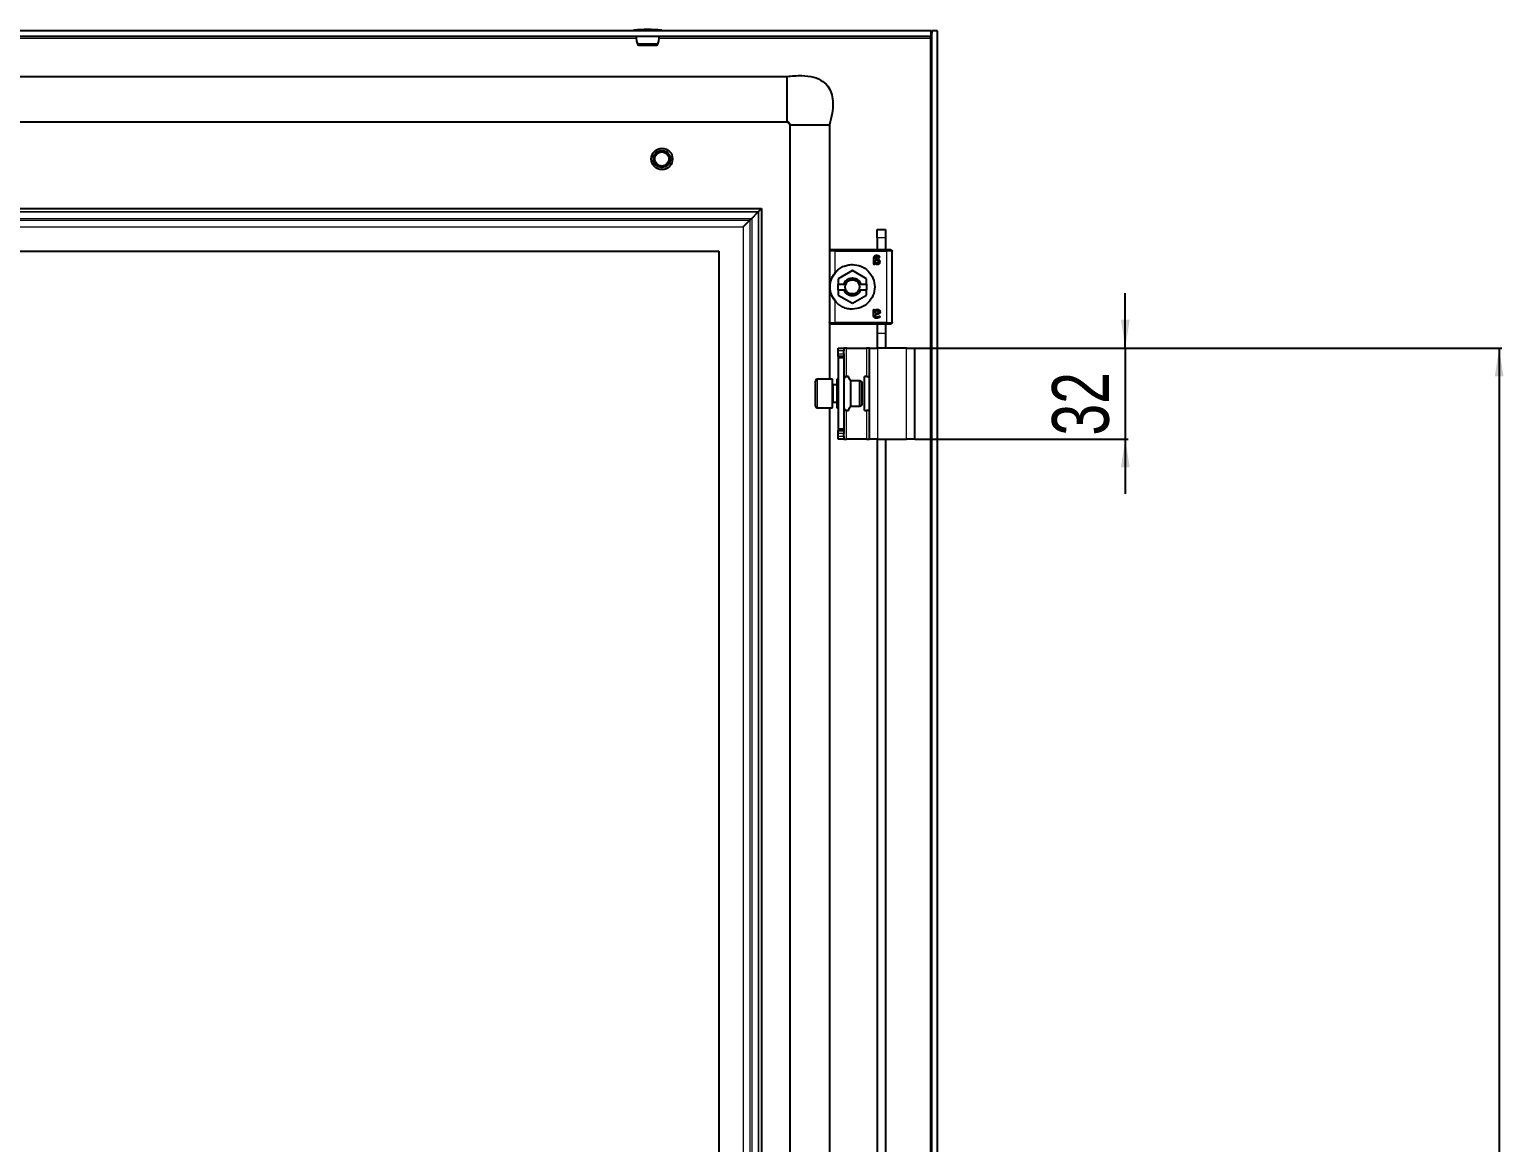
# Model space of a CAD drawing. Header units: millimetres. Extents: x -560 to 1716, y -1079 to 978.
# Drawn here: x 1198 to 1716, y 369 to 760 of the extents above; entities that cross this region are included whole.
import ezdxf

# ---------------------------------------------------------------- set-up
doc = ezdxf.new("R2010")
doc.units = ezdxf.units.MM
doc.layers.add('FORMAT', color=7, linetype='Continuous')
doc.styles.add('SLDTEXTSTYLE0', font='TXT', dxfattribs={"width": 0.75})
doc.dimstyles.new('SLDDIMSTYLE0', dxfattribs={"dimtxt": 20, "dimasz": 10, "dimexe": 0, "dimexo": 0.0625, "dimgap": 5, "dimtad": 2, "dimdec": 1, "dimrnd": 1e-09, "dimzin": 12, "dimdsep": 46, "dimtxsty": 'SLDTEXTSTYLE0', "dimsah": 1, "dimcen": 0.09, "dimadec": 0, "dimazin": 3, "dimtfac": 1, "dimtofl": 0, "dimtmove": 0, "dimatfit": 3, "dimfxl": 0, "dimfrac": 2, "dimtolj": 1, "dimtzin": 12, "dimarcsym": 0})
doc.dimstyles.new('SLDDIMSTYLE1', dxfattribs={"dimtxt": 20, "dimasz": 10, "dimexe": 0, "dimexo": 0.0625, "dimgap": 5, "dimtad": 2, "dimdec": 1, "dimrnd": 1e-09, "dimzin": 12, "dimdsep": 46, "dimtxsty": 'SLDTEXTSTYLE0', "dimsah": 1, "dimcen": 0.09, "dimadec": 0, "dimazin": 3, "dimtfac": 1, "dimtmove": 0, "dimatfit": 0, "dimfxl": 0, "dimfrac": 2, "dimtolj": 1, "dimtzin": 12, "dimarcsym": 0})

# ---------------------------------------------------------------- blocks, each defined once
blk = doc.blocks.new('_D_8')
at = {"layer": 'FORMAT'}
for p, q in [((1509.18, 648.44), (1715.68, 648.44)), ((1714.68, 648.44), (1714.68, -683.56)), ((1509.18, -683.56), (1715.68, -683.56))]:
    blk.add_line(p, q, dxfattribs=at)
for points in [[(1714.68, 648.44), (1713.14, 638.44), (1716.22, 638.44)], [(1714.68, -683.56), (1716.22, -673.56), (1713.14, -673.56)]]:
    blk.add_solid(points, dxfattribs=at)
at = {"layer": 'FORMAT', "insert": (1688.9, -47.11), "char_height": 20, "attachment_point": 1, "rotation": 90, "style": 'SLDTEXTSTYLE0'}
blk.add_mtext('1332', dxfattribs=at)
blk = doc.blocks.new('_D_9')
at = {"layer": 'FORMAT'}
for p, q in [((1583.18, 648.44), (1583.18, 667.67)), ((1509.18, 648.44), (1584.18, 648.44)), ((1583.18, 648.44), (1583.18, 616.44)), ((1509.18, 616.44), (1584.18, 616.44)), ((1583.18, 616.44), (1583.18, 597.21))]:
    blk.add_line(p, q, dxfattribs=at)
for points in [[(1583.18, 648.44), (1584.72, 658.44), (1581.64, 658.44)], [(1583.18, 616.44), (1581.64, 606.44), (1584.72, 606.44)]]:
    blk.add_solid(points, dxfattribs=at)
at = {"layer": 'FORMAT', "insert": (1557.4, 617.66), "char_height": 20, "attachment_point": 1, "rotation": 90, "style": 'SLDTEXTSTYLE0'}
blk.add_mtext('32', dxfattribs=at)

msp = doc.modelspace()

# ---------------------------------------------------------------- linework, layer by layer
at = {"color": 7, "linetype": 'Continuous', "lineweight": 25}
for p, q in [((1514.87, 759.94), (925.47, 759.94)), ((1514.87, 757.94), (925.47, 757.94)), ((1514.79, 757.94), (1514.57, 757.34)), ((1514.87, 757.94), (1514.87, 759.94)), ((1517.17, 759.94), (1515.17, 759.94)), ((1515.17, -795.06), (1515.17, 759.94)), ((1517.17, -795.06), (1517.17, 759.94)), ((1418.76, 755.33), (1411.59, 755.33)), ((1412.07, 754.94), (1418.28, 754.94)), ((976.17, 743.94), (1464.17, 743.94)), ((976.17, 727.94), (1464.17, 727.94)), ((1465.17, 726.94), (1465.17, -762.06)), ((1479.17, 726.94), (1479.17, 682.62)), ((985.17, 697.44), (1455.17, 697.44)), ((1451.77, 694.03), (1454.07, 696.34)), ((1454.17, 696.44), (1455.17, 697.44)), ((1455.17, 697.44), (1455.17, -732.56)), ((1448.77, 691.03), (1451.07, 693.34)), ((1451.07, 693.34), (1451.77, 694.03)), ((1495.87, 690.14), (1498.87, 690.14)), ((1495.87, 687.14), (1495.87, 690.14)), ((1498.87, 690.14), (1498.87, 687.14)), ((1495.87, 687.14), (1495.87, 682.94)), ((1498.87, 687.14), (1498.87, 682.94)), ((1000.17, 682.44), (1440.17, 682.44)), ((1440.17, 682.44), (1440.17, -717.56)), ((1479.17, 682.44), (1479.17, 657.44)), ((1499.17, 682.94), (1481.17, 682.94)), ((1494.62, 679.9), (1494.62, 678.03)), ((1495.15, 679.65), (1495.15, 679.87)), ((1495.53, 679.65), (1495.15, 679.65)), ((1495.15, 679.29), (1495.57, 679.29)), ((1495.15, 678.71), (1495.15, 679.29)), ((1499.77, 682.94), (1499.52, 682.94)), ((1501.17, 657.44), (1501.17, 682.44)), ((1480, 673.07), (1481.51, 675.33)), ((1487.17, 675.66), (1482.22, 672.8)), ((1492.12, 672.8), (1487.17, 675.66)), ((1495.07, 678.03), (1495.07, 678.31)), ((1482.22, 672.8), (1482.22, 670.94)), ((1482.22, 670.94), (1484.19, 670.94)), ((1482.22, 668.94), (1482.22, 670.94)), ((1482.22, 668.94), (1482.22, 667.08)), ((1482.22, 668.94), (1484.19, 668.94)), ((1484.88, 670.94), (1484.19, 670.94)), ((1484.19, 668.94), (1484.88, 668.94)), ((1490.16, 670.94), (1489.47, 670.94)), ((1489.47, 668.94), (1490.16, 668.94)), ((1490.16, 670.94), (1492.12, 670.94)), ((1490.16, 668.94), (1492.12, 668.94)), ((1492.12, 670.94), (1492.12, 672.8)), ((1492.12, 670.94), (1492.12, 668.94)), ((1492.12, 667.08), (1492.12, 668.94)), ((1481.51, 664.56), (1480, 666.82)), ((1482.22, 667.08), (1487.17, 664.23)), ((1487.17, 664.23), (1492.12, 667.08)), ((1494.62, 659.98), (1494.62, 661.85)), ((1495.07, 661.85), (1495.07, 661.57)), ((1495.15, 660.59), (1495.15, 661.18)), ((1495.57, 660.59), (1495.15, 660.59)), ((1495.53, 660.24), (1495.15, 660.24)), ((1495.15, 660.24), (1495.15, 660.02)), ((1479.17, 657.27), (1479.17, 637.44)), ((1481.17, 656.94), (1499.17, 656.94)), ((1495.87, 657.03), (1495.87, 653.64)), ((1495.87, 653.64), (1495.87, 648.44)), ((1498.87, 657.03), (1498.87, 653.64)), ((1498.87, 653.64), (1498.87, 648.44)), ((1499.52, 656.94), (1499.77, 656.94)), ((1482.17, 648.44), (1484.17, 648.44)), ((1482.17, 647.44), (1482.17, 648.44)), ((1484.17, 648.44), (1484.17, 647.44)), ((1485.17, 648.44), (1484.17, 648.44)), ((1485.17, 648.44), (1492.17, 648.44)), ((1493.17, 648.44), (1492.17, 648.44)), ((1493.17, 648.44), (1496.17, 648.44)), ((1493.17, 616.44), (1493.17, 648.44)), ((1506.17, 648.44), (1496.17, 648.44)), ((1506.17, 648.44), (1509.17, 648.44)), ((1509.17, 616.44), (1509.17, 648.44)), ((1482.17, 646.44), (1482.17, 647.44)), ((1482.17, 645.44), (1482.17, 646.44)), ((1484.17, 645.44), (1482.17, 645.44)), ((1482.17, 645.44), (1482.17, 644.94)), ((1484.17, 644.94), (1482.17, 644.94)), ((1482.17, 644.94), (1482.17, 619.94)), ((1484.17, 646.44), (1484.17, 647.44)), ((1484.17, 646.44), (1484.17, 645.44)), ((1484.17, 645.44), (1484.17, 644.94)), ((1484.17, 644.94), (1484.17, 619.94)), ((1484.17, 638.44), (1485.17, 638.44)), ((1485.87, 638.44), (1485.17, 638.44)), ((1485.87, 638.44), (1485.87, 637.99)), ((1491.47, 626.44), (1491.47, 638.44)), ((1492.17, 638.44), (1491.47, 638.44)), ((1492.17, 638.44), (1493.17, 638.44)), ((1474.17, 630.19), (1474.17, 636.84)), ((1480.17, 637.44), (1474.77, 637.44)), ((1480.17, 629.88), (1480.17, 637.44)), ((1481.67, 635.44), (1480.42, 635.44)), ((1482.17, 637.44), (1481.67, 637.44)), ((1481.67, 637.44), (1481.67, 636.23)), ((1481.67, 636.23), (1481.67, 627.44)), ((1489.81, 636.94), (1486.67, 636.94)), ((1486.67, 627.94), (1486.67, 636.94)), ((1490.67, 636.44), (1489.81, 636.94)), ((1489.81, 627.94), (1489.81, 636.94)), ((1490.67, 628.44), (1490.67, 636.44)), ((1474.17, 628.04), (1474.17, 630.19)), ((1474.77, 627.44), (1480.17, 627.44)), ((1479.17, 627.44), (1479.17, 307.62)), ((1480.17, 627.44), (1480.17, 629.88)), ((1480.42, 629.44), (1481.67, 629.44)), ((1481.67, 627.44), (1482.17, 627.44)), ((1486.67, 627.94), (1489.81, 627.94)), ((1489.81, 627.94), (1490.67, 628.44)), ((1485.17, 626.44), (1484.17, 626.44)), ((1485.17, 626.44), (1485.87, 626.44)), ((1485.87, 626.89), (1485.87, 626.44)), ((1491.47, 626.44), (1492.17, 626.44)), ((1493.17, 626.44), (1492.17, 626.44)), ((1484.17, 619.94), (1482.17, 619.94)), ((1482.17, 619.94), (1482.17, 619.44)), ((1482.17, 619.44), (1484.17, 619.44)), ((1482.17, 618.44), (1482.17, 619.44)), ((1482.17, 617.44), (1482.17, 618.44)), ((1482.17, 616.44), (1482.17, 617.44)), ((1484.17, 619.94), (1484.17, 619.44)), ((1484.17, 619.44), (1484.17, 618.44)), ((1484.17, 617.44), (1484.17, 618.44)), ((1484.17, 617.44), (1484.17, 616.44)), ((1484.17, 616.44), (1482.17, 616.44)), ((1484.17, 616.44), (1485.17, 616.44)), ((1492.17, 616.44), (1485.17, 616.44)), ((1492.17, 616.44), (1493.17, 616.44)), ((1496.17, 616.44), (1493.17, 616.44)), ((1495.87, 616.44), (1495.87, 307.94)), ((1496.17, 616.44), (1506.17, 616.44)), ((1498.87, 616.44), (1498.87, 307.94)), ((1509.17, 616.44), (1506.17, 616.44))]:
    msp.add_line(p, q, dxfattribs=at)
at = {"color": 8, "linetype": 'Continuous', "lineweight": 18}
for p, q in [((1029.22, 757.34), (1411.13, 757.34)), ((1420.04, 760.07), (1410.31, 760.07)), ((1419.92, 760.19), (1410.43, 760.19)), ((1419.22, 757.34), (1514.57, 757.34)), ((1514.57, 757.34), (1514.57, -792.46)), ((986.17, 696.44), (1454.17, 696.44)), ((986.27, 696.34), (1454.07, 696.34)), ((1454.07, 696.34), (1454.07, -731.46)), ((1454.17, 696.44), (1454.17, -731.56)), ((988.58, 694.03), (1451.77, 694.03)), ((989.27, 693.34), (1451.07, 693.34)), ((991.58, 691.03), (1448.77, 691.03)), ((1448.77, 691.03), (1448.77, -726.15)), ((1451.07, 693.34), (1451.07, -728.46)), ((1451.77, 694.03), (1451.77, -729.15)), ((1498.87, 687.14), (1495.87, 687.14)), ((1481.17, 675), (1481.17, 682.44)), ((1481.17, 682.44), (1499.17, 682.44)), ((1499.17, 682.44), (1499.17, 657.44)), ((1481.17, 657.44), (1481.17, 664.88)), ((1487.17, 667.44), (1487.17, 666.79)), ((1499.17, 657.44), (1481.17, 657.44)), ((1495.87, 653.64), (1498.87, 653.64)), ((1485.17, 638.44), (1485.17, 648.44)), ((1492.17, 648.44), (1492.17, 638.44)), ((1496.17, 616.44), (1496.17, 648.44)), ((1506.17, 616.44), (1506.17, 648.44)), ((1484.17, 647.44), (1482.17, 647.44)), ((1482.17, 646.44), (1484.17, 646.44)), ((1474.77, 637.44), (1474.77, 629.88)), ((1480.42, 635.44), (1480.42, 629.44)), ((1474.77, 629.88), (1474.77, 627.44)), ((1485.17, 616.44), (1485.17, 626.44)), ((1492.17, 626.44), (1492.17, 616.44)), ((1484.17, 618.44), (1482.17, 618.44)), ((1482.17, 617.44), (1484.17, 617.44))]:
    msp.add_line(p, q, dxfattribs=at)
at = {"color": 7, "linetype": 'Continuous', "lineweight": 25}
for radius in [3.75, 3, 2.5]:
    msp.add_circle((1420.17, 714.94), radius, dxfattribs=at)
for centre, radius, start, end in [((1410.44, 760.07), 0.126, 96.0256, 180), ((1436.08, 760), 25.77, 179.861, 180.139), ((1415.18, 715.19), 45.25, 90.0016, 96.0256), ((1417.3, 757.68), 6.18, 177.5342, 202.3654), ((1415.17, 715.19), 45.25, 83.9744, 89.9984), ((1413.05, 757.68), 6.18, 337.6346, 2.4658), ((1419.91, 760.07), 0.126, 0, 83.9744), ((1394.27, 760), 25.77, 359.861, 0.139), ((1412.07, 755.44), 0.5, 193.3835, 270), ((1418.28, 755.44), 0.5, 270, 346.6165), ((1474.77, 636.84), 0.6, 90, 180), ((1480.42, 635.69), 0.25, 180, 270), ((1474.77, 628.04), 0.6, 180, 270), ((1480.42, 629.19), 0.25, 90, 180)]:
    msp.add_arc(centre, radius, start, end, dxfattribs=at)
for points, knots in [([(1514.57, 757.34), (1514.62, 757.5), (1514.67, 757.66), (1514.77, 757.88), (1514.82, 757.94), (1514.87, 757.94)], [0, 0, 0, 0, 0.5, 0.5, 1, 1, 1, 1]), ([(1515.17, 759.94), (1515.15, 759.56), (1515.11, 758.99), (1514.93, 758.42), (1514.87, 758.23)], [0, 0, 0, 0, 0.662931, 1, 1, 1, 1]), ([(1464.17, 743.94), (1465.9, 744.11), (1469.04, 744.41), (1473.37, 743.9), (1476.8, 742.47), (1479.01, 740.16), (1480.1, 737.39), (1480.42, 734.34), (1480.12, 730.78), (1479.51, 728.29), (1479.17, 726.94)], [0, 0, 0, 0, 0.176713, 0.320911, 0.440308, 0.54837, 0.6374, 0.738878, 0.858543, 1, 1, 1, 1]), ([(1464.17, 743.94), (1464.17, 743.91), (1464.17, 743.85), (1464.17, 743.21), (1464.17, 741.74), (1464.17, 739.55), (1464.17, 737.55), (1464.17, 735.94), (1464.17, 734.34), (1464.17, 732.33), (1464.17, 730.15), (1464.17, 728.64), (1464.17, 728.24), (1464.17, 728.1)], [0, 0, 0, 0, 0.069165, 0.1363, 0.267291, 0.398282, 0.465417, 0.534583, 0.603748, 0.670883, 0.801874, 0.932865, 1, 1, 1, 1]), ([(1464.17, 728.1), (1464.27, 728.09), (1464.41, 728.07), (1464.57, 728), (1464.65, 727.95), (1464.71, 727.88), (1464.75, 727.81), (1464.78, 727.74), (1464.85, 727.56), (1465.01, 727.48), (1465.16, 727.25), (1465.19, 727.05), (1465.21, 726.94)], [0, 0, 0, 0, 0.146823, 0.202041, 0.247643, 0.28691, 0.323569, 0.360785, 0.40083, 0.628513, 0.79432, 1, 1, 1, 1]), ([(1465.17, 726.94), (1465.03, 727.17), (1464.76, 727.57), (1464.35, 727.83), (1464.17, 727.94)], [0, 0, 0, 0, 0.561561, 1, 1, 1, 1]), ([(1465.29, 726.94), (1465.32, 726.94), (1465.4, 726.94), (1465.86, 726.94), (1466.15, 726.94)], [0, 0, 0, 0, 0.3508613, 1, 1, 1, 1]), ([(1495.73, 680.94), (1495.58, 680.94), (1495.36, 680.93), (1495.08, 680.83), (1494.89, 680.71), (1494.75, 680.54), (1494.63, 680.27), (1494.62, 680.05), (1494.62, 679.9)], [0, 0, 0, 0, 0.250089, 0.382495, 0.500259, 0.622163, 0.750133, 1, 1, 1, 1]), ([(1495.15, 679.87), (1495.15, 679.96), (1495.16, 680.09), (1495.21, 680.26), (1495.29, 680.37), (1495.39, 680.45), (1495.52, 680.5), (1495.65, 680.53), (1495.74, 680.53), (1495.78, 680.53)], [0, 0, 0, 0, 0.250023, 0.382539, 0.499802, 0.620838, 0.749652, 0.874777, 1, 1, 1, 1]), ([(1496.91, 678.73), (1496.91, 678.81), (1496.9, 678.96), (1496.8, 679.18), (1496.65, 679.36), (1496.38, 679.53), (1495.99, 679.63), (1495.68, 679.64), (1495.53, 679.65)], [0, 0, 0, 0, 0.125049, 0.249886, 0.370856, 0.49982, 0.749609, 1, 1, 1, 1]), ([(1495.57, 679.29), (1495.68, 679.29), (1495.86, 679.28), (1496.08, 679.22), (1496.23, 679.13), (1496.32, 679.03), (1496.37, 678.9), (1496.38, 678.81), (1496.38, 678.77)], [0, 0, 0, 0, 0.279652, 0.500248, 0.629485, 0.750186, 0.875763, 1, 1, 1, 1]), ([(1496.79, 680.45), (1496.79, 680.5), (1496.79, 680.58), (1496.73, 680.67), (1496.59, 680.76), (1496.26, 680.89), (1495.94, 680.92), (1495.73, 680.94)], [0, 0, 0, 0, 0.124693, 0.187182, 0.249773, 0.500039, 1, 1, 1, 1]), ([(1495.78, 680.53), (1495.94, 680.51), (1496.19, 680.48), (1496.44, 680.36), (1496.56, 680.29), (1496.63, 680.25), (1496.67, 680.24), (1496.69, 680.24)], [0, 0, 0, 0, 0.4987, 0.749508, 0.874949, 0.946783, 1, 1, 1, 1]), ([(1496.69, 680.24), (1496.7, 680.24), (1496.72, 680.24), (1496.74, 680.25), (1496.75, 680.26), (1496.77, 680.29), (1496.78, 680.33), (1496.79, 680.37), (1496.79, 680.41), (1496.79, 680.43), (1496.79, 680.45)], [0, 0, 0, 0, 0.128825, 0.180169, 0.243397, 0.36986, 0.499864, 0.749649, 0.843476, 1, 1, 1, 1]), ([(1481.17, 664.88), (1480.89, 665.26), (1480.32, 666.01), (1479.76, 667.26), (1479.41, 668.54), (1479.28, 669.94), (1479.41, 671.35), (1479.76, 672.63), (1480.32, 673.87), (1480.89, 674.63), (1481.17, 675)], [0, 0, 0, 0, 0.125762, 0.25037, 0.375307, 0.500139, 0.62481, 0.749763, 0.874888, 1, 1, 1, 1]), ([(1494.62, 678.03), (1494.62, 678.02), (1494.62, 678.01), (1494.63, 677.99), (1494.66, 677.96), (1494.73, 677.94), (1494.8, 677.94), (1494.84, 677.94)], [0, 0, 0, 0, 0.124881, 0.183376, 0.250934, 0.500336, 1, 1, 1, 1]), ([(1494.84, 677.94), (1494.89, 677.94), (1494.96, 677.94), (1495.03, 677.96), (1495.06, 677.99), (1495.07, 678.01), (1495.07, 678.02), (1495.07, 678.03)], [0, 0, 0, 0, 0.499718, 0.749437, 0.810587, 0.875078, 1, 1, 1, 1]), ([(1495.07, 678.31), (1495.2, 678.2), (1495.38, 678.03), (1495.66, 677.92), (1495.82, 677.89), (1495.91, 677.88), (1495.95, 677.88)], [0, 0, 0, 0, 0.499113, 0.749325, 0.874665, 1, 1, 1, 1]), ([(1495.87, 678.29), (1495.8, 678.3), (1495.65, 678.31), (1495.39, 678.45), (1495.24, 678.6), (1495.15, 678.71)], [0, 0, 0, 0, 0.249939, 0.499864, 1, 1, 1, 1]), ([(1496.38, 678.77), (1496.38, 678.7), (1496.37, 678.6), (1496.3, 678.48), (1496.24, 678.41), (1496.16, 678.35), (1496.06, 678.32), (1495.97, 678.3), (1495.9, 678.3), (1495.87, 678.29)], [0, 0, 0, 0, 0.249168, 0.373635, 0.49939, 0.619394, 0.749656, 0.87477, 1, 1, 1, 1]), ([(1495.95, 677.88), (1496.07, 677.89), (1496.25, 677.9), (1496.48, 677.99), (1496.63, 678.08), (1496.76, 678.21), (1496.88, 678.42), (1496.9, 678.61), (1496.91, 678.73)], [0, 0, 0, 0, 0.25007, 0.379181, 0.500499, 0.62417, 0.750842, 1, 1, 1, 1]), ([(1494.62, 661.85), (1494.62, 661.86), (1494.62, 661.88), (1494.63, 661.9), (1494.66, 661.92), (1494.73, 661.94), (1494.8, 661.94), (1494.84, 661.94)], [0, 0, 0, 0, 0.124884, 0.1863766, 0.2509142, 0.5003223, 1, 1, 1, 1]), ([(1495.73, 658.94), (1495.65, 658.94), (1495.51, 658.95), (1495.29, 658.98), (1495.08, 659.05), (1494.89, 659.17), (1494.75, 659.34), (1494.63, 659.61), (1494.62, 659.84), (1494.62, 659.98)], [0, 0, 0, 0, 0.1252554, 0.2504368, 0.3830659, 0.5004929, 0.622629, 0.7502495, 1, 1, 1, 1]), ([(1494.84, 661.94), (1494.89, 661.94), (1494.95, 661.94), (1495.02, 661.92), (1495.04, 661.91), (1495.06, 661.9), (1495.07, 661.88), (1495.07, 661.86), (1495.07, 661.85)], [0, 0, 0, 0, 0.499162, 0.644242, 0.749698, 0.813605, 0.875217, 1, 1, 1, 1]), ([(1495.07, 661.57), (1495.2, 661.68), (1495.38, 661.85), (1495.7, 661.98), (1495.87, 661.99), (1495.95, 662)], [0, 0, 0, 0, 0.499364, 0.749701, 1, 1, 1, 1]), ([(1495.15, 661.18), (1495.24, 661.28), (1495.39, 661.44), (1495.62, 661.55), (1495.76, 661.58), (1495.83, 661.59), (1495.87, 661.59)], [0, 0, 0, 0, 0.4997651, 0.7495043, 0.8747708, 1, 1, 1, 1]), ([(1495.15, 660.02), (1495.15, 659.97), (1495.15, 659.88), (1495.17, 659.75), (1495.21, 659.62), (1495.29, 659.51), (1495.39, 659.43), (1495.56, 659.36), (1495.7, 659.36), (1495.78, 659.35)], [0, 0, 0, 0, 0.125295, 0.250514, 0.383518, 0.50035, 0.621938, 0.750243, 1, 1, 1, 1]), ([(1496.91, 661.16), (1496.91, 661.12), (1496.91, 661.04), (1496.88, 660.89), (1496.8, 660.7), (1496.64, 660.53), (1496.38, 660.36), (1495.99, 660.25), (1495.68, 660.24), (1495.53, 660.24)], [0, 0, 0, 0, 0.0626366, 0.1252782, 0.2500723, 0.3748405, 0.4999941, 0.7496958, 1, 1, 1, 1]), ([(1496.38, 661.12), (1496.38, 661.07), (1496.37, 660.98), (1496.32, 660.86), (1496.23, 660.75), (1496.08, 660.66), (1495.86, 660.6), (1495.68, 660.59), (1495.57, 660.59)], [0, 0, 0, 0, 0.124446, 0.249795, 0.37, 0.499734, 0.719932, 1, 1, 1, 1]), ([(1496.79, 659.44), (1496.79, 659.41), (1496.79, 659.36), (1496.78, 659.28), (1496.73, 659.21), (1496.59, 659.12), (1496.26, 658.99), (1495.94, 658.96), (1495.73, 658.94)], [0, 0, 0, 0, 0.0626863, 0.1251726, 0.1876279, 0.2501847, 0.5003136, 1, 1, 1, 1]), ([(1495.78, 659.35), (1495.95, 659.37), (1496.26, 659.39), (1496.52, 659.61), (1496.67, 659.64), (1496.69, 659.65)], [0, 0, 0, 0, 0.498852, 0.946609, 1, 1, 1, 1]), ([(1495.87, 661.59), (1495.93, 661.59), (1496.03, 661.58), (1496.16, 661.53), (1496.24, 661.47), (1496.3, 661.4), (1496.35, 661.31), (1496.38, 661.22), (1496.38, 661.15), (1496.38, 661.12)], [0, 0, 0, 0, 0.2496231, 0.3771401, 0.499734, 0.6227303, 0.7498125, 0.8748762, 1, 1, 1, 1]), ([(1495.95, 662), (1496.07, 661.99), (1496.25, 661.98), (1496.48, 661.9), (1496.63, 661.8), (1496.76, 661.67), (1496.88, 661.46), (1496.9, 661.28), (1496.91, 661.16)], [0, 0, 0, 0, 0.25007, 0.379559, 0.500499, 0.624556, 0.750843, 1, 1, 1, 1]), ([(1496.69, 659.65), (1496.7, 659.65), (1496.72, 659.64), (1496.74, 659.63), (1496.75, 659.62), (1496.77, 659.6), (1496.79, 659.54), (1496.79, 659.48), (1496.79, 659.44)], [0, 0, 0, 0, 0.13107, 0.182437, 0.243796, 0.371388, 0.500442, 1, 1, 1, 1]), ([(1486.67, 636.94), (1486.5, 637.1), (1486.15, 637.4), (1485.96, 637.97), (1485.59, 638.28), (1485.26, 638.41), (1484.9, 638.37), (1484.55, 638.18), (1484.3, 637.82), (1484.22, 637.52), (1484.17, 637.37)], [0, 0, 0, 0, 0.185676, 0.371025, 0.466937, 0.562172, 0.656347, 0.751553, 0.873842, 1, 1, 1, 1]), ([(1484.17, 627.51), (1484.22, 627.36), (1484.3, 627.06), (1484.55, 626.7), (1484.9, 626.51), (1485.26, 626.48), (1485.59, 626.61), (1485.96, 626.91), (1486.15, 627.48), (1486.5, 627.79), (1486.67, 627.94)], [0, 0, 0, 0, 0.126158, 0.248447, 0.343653, 0.437828, 0.533063, 0.628975, 0.814324, 1, 1, 1, 1])]:
    msp.add_open_spline(points, degree=3, knots=knots, dxfattribs=at)
for points in [[(1466.15, 726.94), (1466.48, 726.94), (1467.15, 726.94), (1468.12, 726.94), (1468.61, 726.94)], [(1468.61, 726.94), (1469.17, 726.94), (1470.29, 726.94), (1471.55, 726.94), (1472.17, 726.94)], [(1472.17, 726.94), (1472.8, 726.94), (1474.06, 726.94), (1475.18, 726.94), (1475.74, 726.94)], [(1475.74, 726.94), (1476.23, 726.94), (1477.2, 726.94), (1477.87, 726.94), (1478.2, 726.94)], [(1478.2, 726.94), (1478.48, 726.94), (1479.05, 726.94), (1479.13, 726.94), (1479.17, 726.94)], [(1479.67, 682.94), (1479.61, 682.93), (1479.48, 682.92), (1479.31, 682.8), (1479.2, 682.64), (1479.18, 682.51), (1479.17, 682.44)], [(1481.17, 682.94), (1480.98, 682.94), (1480.59, 682.94), (1480.09, 682.94), (1479.74, 682.94), (1479.7, 682.94), (1479.67, 682.94)], [(1500.67, 682.94), (1500.65, 682.94), (1500.61, 682.94), (1500.26, 682.94), (1499.76, 682.94), (1499.37, 682.94), (1499.17, 682.94)], [(1500.67, 682.94), (1500.74, 682.93), (1500.87, 682.92), (1501.04, 682.8), (1501.15, 682.64), (1501.17, 682.51), (1501.17, 682.44)], [(1481.17, 675), (1481.57, 675.42), (1482.36, 676.24), (1483.84, 677.11), (1485.47, 677.69), (1486.61, 677.76), (1487.17, 677.79)], [(1487.17, 677.79), (1488.2, 677.67), (1490.26, 677.44), (1492.87, 675.62), (1494.62, 673.03), (1495.23, 669.94), (1494.62, 666.86), (1492.87, 664.26), (1490.26, 662.45), (1488.2, 662.21), (1487.17, 662.09)], [(1484.19, 670.94), (1484.32, 671.24), (1484.58, 671.85), (1485.31, 672.54), (1486.19, 672.99), (1487.17, 673.14), (1488.16, 672.99), (1489.04, 672.54), (1489.77, 671.85), (1490.03, 671.24), (1490.16, 670.94)], [(1487.17, 666.79), (1486.85, 666.82), (1486.19, 666.88), (1485.31, 667.35), (1484.58, 668.04), (1484.32, 668.64), (1484.19, 668.94)], [(1484.88, 668.94), (1484.82, 669.1), (1484.71, 669.43), (1484.66, 669.94), (1484.71, 670.46), (1484.82, 670.78), (1484.88, 670.94)], [(1484.88, 670.94), (1485, 671.16), (1485.23, 671.58), (1485.79, 672.06), (1486.45, 672.38), (1486.93, 672.42), (1487.17, 672.44)], [(1487.17, 667.44), (1486.93, 667.46), (1486.45, 667.5), (1485.79, 667.82), (1485.23, 668.3), (1485, 668.73), (1484.88, 668.94)], [(1487.17, 672.44), (1487.42, 672.42), (1487.9, 672.38), (1488.56, 672.06), (1489.12, 671.58), (1489.35, 671.16), (1489.47, 670.94)], [(1490.16, 668.94), (1490.03, 668.64), (1489.77, 668.04), (1489.04, 667.35), (1488.16, 666.88), (1487.5, 666.82), (1487.17, 666.79)], [(1489.47, 668.94), (1489.35, 668.73), (1489.12, 668.3), (1488.56, 667.82), (1487.9, 667.5), (1487.42, 667.46), (1487.17, 667.44)], [(1489.47, 670.94), (1489.53, 670.78), (1489.64, 670.46), (1489.69, 669.94), (1489.64, 669.43), (1489.53, 669.1), (1489.47, 668.94)], [(1487.17, 662.09), (1486.61, 662.13), (1485.47, 662.2), (1483.84, 662.77), (1482.36, 663.64), (1481.57, 664.47), (1481.17, 664.88)], [(1479.67, 656.94), (1479.61, 656.95), (1479.48, 656.96), (1479.31, 657.08), (1479.2, 657.25), (1479.18, 657.38), (1479.17, 657.44)], [(1479.67, 656.94), (1479.7, 656.94), (1479.74, 656.94), (1480.09, 656.94), (1480.59, 656.94), (1480.98, 656.94), (1481.17, 656.94)], [(1499.17, 656.94), (1499.37, 656.94), (1499.76, 656.94), (1500.26, 656.94), (1500.61, 656.94), (1500.65, 656.94), (1500.67, 656.94)], [(1501.17, 657.44), (1501.17, 657.38), (1501.15, 657.25), (1501.04, 657.08), (1500.87, 656.96), (1500.74, 656.95), (1500.67, 656.94)]]:
    msp.add_open_spline(points, degree=3, dxfattribs=at)
at = {"color": 8, "linetype": 'Continuous', "lineweight": 18}
for points in [[(1481.17, 682.44), (1480.91, 682.44), (1480.39, 682.44), (1479.73, 682.44), (1479.27, 682.44), (1479.21, 682.44), (1479.17, 682.44)], [(1481.17, 682.94), (1481.17, 682.93), (1481.17, 682.92), (1481.17, 682.8), (1481.17, 682.64), (1481.17, 682.51), (1481.17, 682.44)], [(1499.17, 682.44), (1499.17, 682.51), (1499.17, 682.64), (1499.17, 682.8), (1499.17, 682.92), (1499.17, 682.93), (1499.17, 682.94)], [(1501.17, 682.44), (1501.14, 682.44), (1501.08, 682.44), (1500.62, 682.44), (1499.96, 682.44), (1499.44, 682.44), (1499.17, 682.44)], [(1479.17, 657.44), (1479.21, 657.44), (1479.27, 657.44), (1479.73, 657.44), (1480.39, 657.44), (1480.91, 657.44), (1481.17, 657.44)], [(1481.17, 657.44), (1481.17, 657.38), (1481.17, 657.25), (1481.17, 657.08), (1481.17, 656.96), (1481.17, 656.95), (1481.17, 656.94)], [(1499.17, 656.94), (1499.17, 656.95), (1499.17, 656.96), (1499.17, 657.08), (1499.17, 657.25), (1499.17, 657.38), (1499.17, 657.44)], [(1499.17, 657.44), (1499.44, 657.44), (1499.96, 657.44), (1500.62, 657.44), (1501.08, 657.44), (1501.14, 657.44), (1501.17, 657.44)]]:
    msp.add_open_spline(points, degree=3, dxfattribs=at)

# ---------------------------------------------------------------- dimensions: what is measured, and where the dimension line sits
at = {"layer": 'FORMAT'}
for base, p2, dimstyle, picture, middle in [((1583.18, 616.44), (1509.17, 616.44), 'SLDDIMSTYLE1', '_D_9', (1583.18, 632.44)), ((1714.68, -683.56), (1509.17, -683.56), 'SLDDIMSTYLE0', '_D_8', (1714.68, -17.56))]:
    dim = msp.add_linear_dim(base=base, p1=(1509.17, 648.44), p2=p2, angle=90, dimstyle=dimstyle, dxfattribs=at)
    dim.commit()
    dim.dimension.update_dxf_attribs({"geometry": picture, "text_midpoint": middle, "dimtype": 160})

doc.saveas('drawing.dxf')
